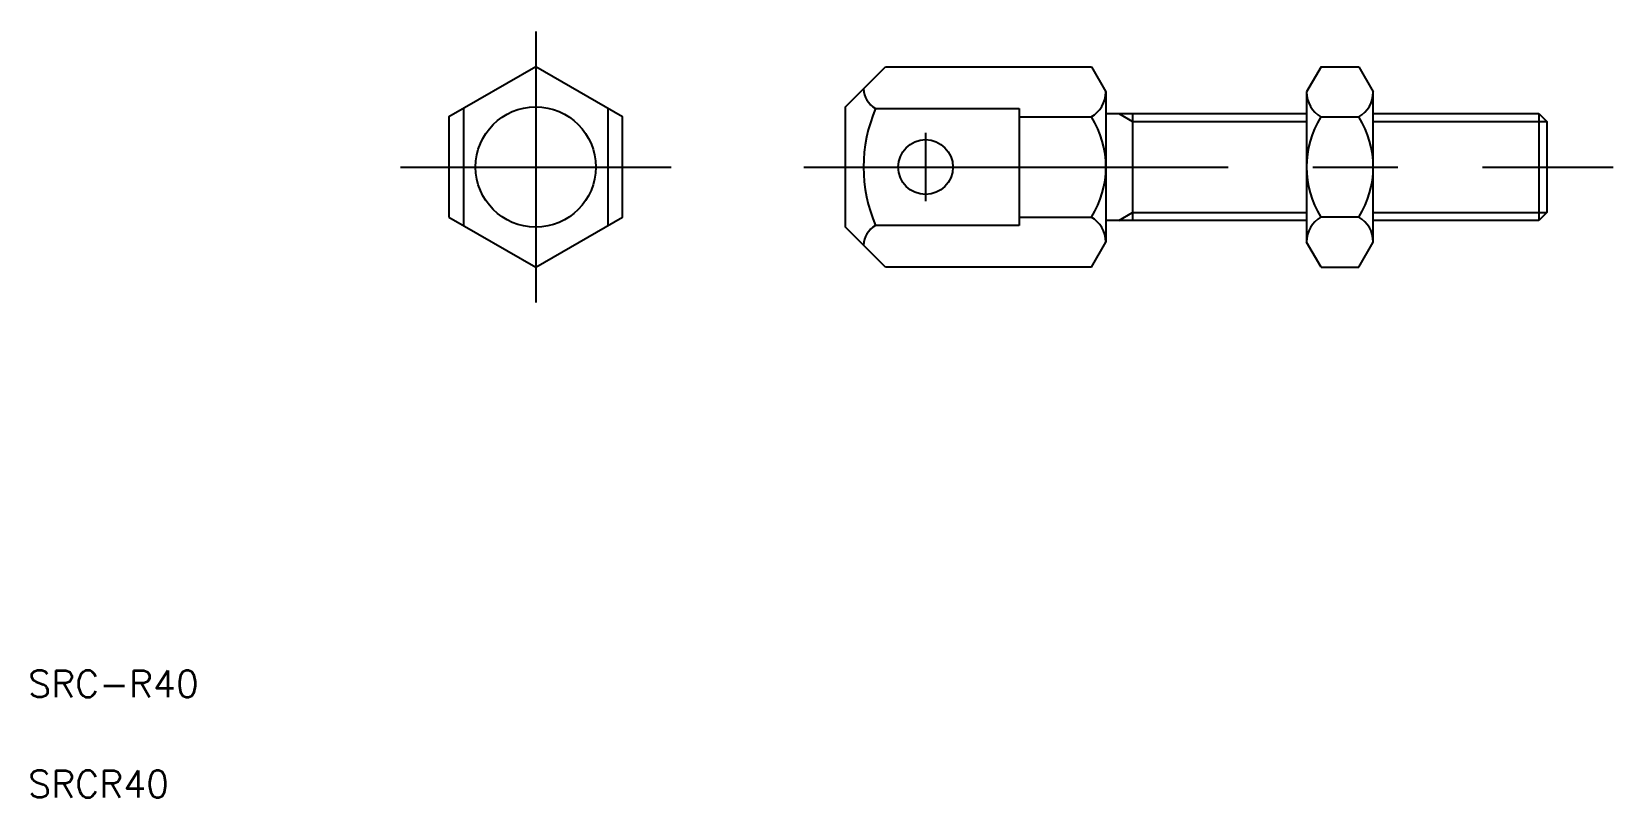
# Model space of a CAD drawing. Extents: x 5 to 124, y 5 to 62.
import ezdxf

# ---------------------------------------------------------------- set-up
doc = ezdxf.new("R2010")
doc.units = 0
doc.linetypes.add('CENTER', pattern=[50.8, 31.75, -6.35, 6.35, -6.35])
doc.layers.get('0').update_dxf_attribs({"linetype": 'CONTINUOUS'})
doc.layers.add('CENTER', color=1, linetype='CENTER')
doc.styles.get("Standard").update_dxf_attribs({"font": 'txt', "bigfont": 'BIGFONT'})

msp = doc.modelspace()

# ---------------------------------------------------------------- linework, layer by layer
at = {"color": 7, "linetype": 'CONTINUOUS'}
for p, q in [((66.17, 56.69), (69.17, 59.7)), ((69.17, 59.7), (84.58, 59.7)), ((73.02, 59.7), (73.02, 59.7)), ((76.88, 59.7), (76.88, 59.7)), ((84.58, 59.7), (85.67, 57.82)), ((101.77, 59.7), (100.68, 57.82)), ((101.77, 59.7), (104.59, 59.7)), ((104.59, 59.7), (105.68, 57.82)), ((85.67, 57.82), (85.67, 46.57)), ((100.68, 57.82), (100.68, 46.57)), ((105.68, 46.57), (105.68, 57.82)), ((37.59, 56.58), (37.59, 47.81)), ((48.39, 56.58), (48.39, 47.81)), ((66.17, 47.69), (66.17, 56.69)), ((68.42, 56.58), (79.17, 56.58)), ((79.17, 56.58), (79.17, 47.81)), ((79.17, 55.95), (84.58, 55.95)), ((85.67, 56.19), (100.68, 56.19)), ((87.67, 56.19), (87.67, 48.19)), ((101.77, 55.95), (104.59, 55.95)), ((105.68, 56.19), (118.07, 56.19)), ((118.07, 56.19), (118.07, 48.19)), ((118.07, 56.19), (118.67, 55.59)), ((118.67, 55.59), (118.67, 48.79)), ((118.67, 48.79), (118.07, 48.19)), ((69.17, 44.69), (66.17, 47.69)), ((79.17, 47.81), (68.42, 47.81)), ((79.17, 48.44), (84.58, 48.44)), ((100.68, 48.19), (85.67, 48.19)), ((104.59, 48.44), (101.77, 48.44)), ((118.07, 48.19), (105.68, 48.19)), ((84.58, 44.69), (85.67, 46.57)), ((101.77, 44.69), (100.68, 46.57)), ((104.59, 44.69), (105.68, 46.57)), ((84.58, 44.69), (69.17, 44.69)), ((101.77, 44.69), (104.59, 44.69))]:
    msp.add_line(p, q, dxfattribs=at)
at = {"color": 3, "linetype": 'CONTINUOUS'}
for p, q in [((86.63, 56.19), (87.67, 55.59)), ((87.67, 55.59), (100.68, 55.59)), ((105.68, 55.59), (118.67, 55.59)), ((86.63, 48.19), (87.67, 48.79)), ((87.67, 48.79), (100.68, 48.79)), ((105.68, 48.79), (118.67, 48.79))]:
    msp.add_line(p, q, dxfattribs=at)
at = {"color": 7, "linetype": 'CONTINUOUS'}
msp.add_lwpolyline([(36.49, 48.44), (42.99, 44.69), (49.49, 48.44), (49.49, 55.95), (42.99, 59.7), (36.49, 55.95)], close=True, dxfattribs=at)
for centre, radius in [((42.99, 52.19), 4.5), ((72.17, 52.19), 2.05)]:
    msp.add_circle(centre, radius, dxfattribs=at)
for centre, radius, start, end in [((69.32, 58.14), 1.8, 182.8636, 239.9633), ((83.5, 57.82), 2.16, 299.8308, 359.8308), ((102.84, 57.82), 2.16, 180.1692, 240.1692), ((103.52, 57.82), 2.16, 299.8308, 359.8308), ((78.68, 52.19), 11.15, 156.8342, 203.1658), ((78.65, 52.19), 7.02, 327.6918, 32.3082), ((107.7, 52.19), 7.02, 147.6918, 212.3082), ((98.66, 52.19), 7.02, 327.6918, 32.3082), ((69.32, 46.25), 1.8, 120.0367, 177.1364), ((83.5, 46.57), 2.16, 0.1692, 60.1692), ((102.84, 46.57), 2.16, 119.8308, 179.8308), ((103.52, 46.57), 2.16, 0.1692, 60.1692)]:
    msp.add_arc(centre, radius, start, end, dxfattribs=at)
at = {"layer": 'CENTER', "color": 1, "linetype": 'CENTER'}
for p, q in [((42.99, 62.33), (42.99, 42.06)), ((72.17, 54.74), (72.17, 49.64)), ((32.86, 52.19), (53.12, 52.19)), ((63.06, 52.19), (123.65, 52.19))]:
    msp.add_line(p, q, dxfattribs=at)

# ---------------------------------------------------------------- texts
at = {"color": 7, "linetype": 'CONTINUOUS'}
for s, p in [('SRC-R40', (5, 12.5)), ('SRCR40', (5, 5))]:
    msp.add_text(s, height=2, dxfattribs=at).set_placement(p)

doc.saveas('drawing.dxf')
